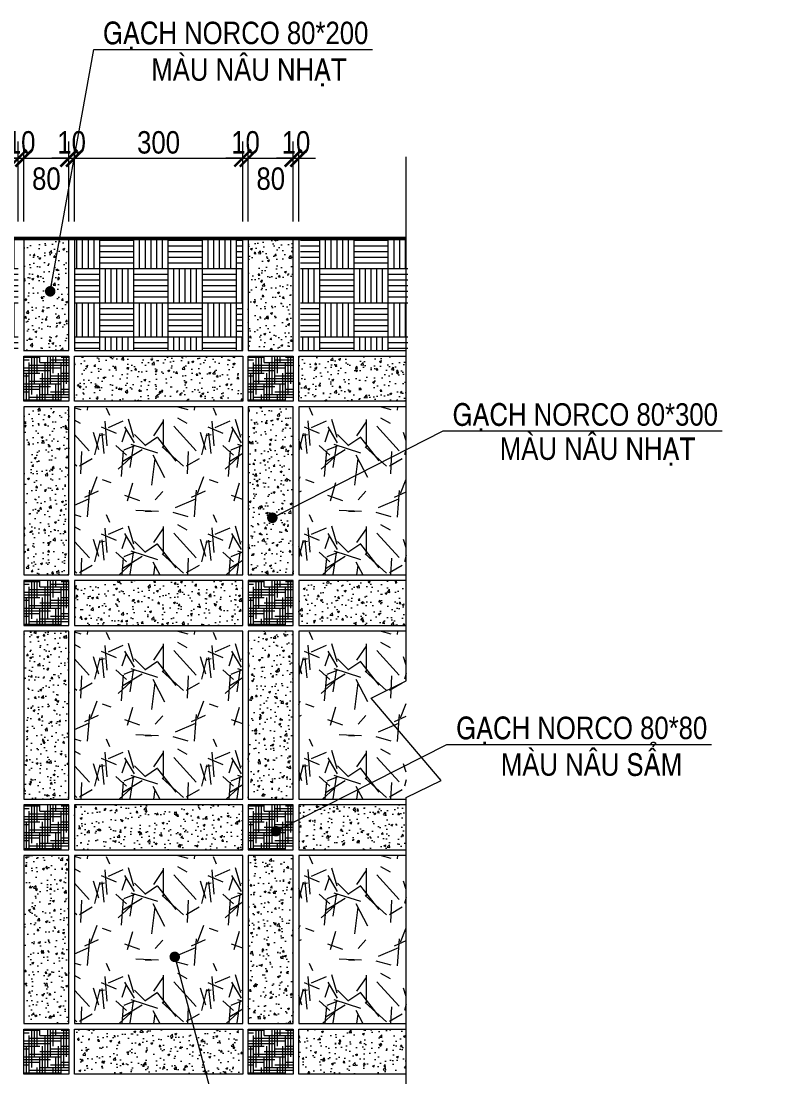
# Model space of a CAD drawing. Header units: millimetres. Extents: x -37049 to 129367, y 25385 to 90033.
# Drawn here: x 73348 to 78823, y 62273 to 69803 of the extents above; entities that cross this region are included whole.
import ezdxf

# ---------------------------------------------------------------- set-up
doc = ezdxf.new("R2010")
doc.units = ezdxf.units.MM
doc.header["$MEASUREMENT"] = 0
doc.layers.add('NCHU', color=70, linetype='Continuous')
for name, color, linetype, lineweight in [('NKT', 9, 'Continuous', 0), ('NMANH1', 45, 'Continuous', 9), ('NMANH3', 25, 'Continuous', 9), ('NSMANH1', 44, 'Continuous', 5), ('Ntuong1', 140, 'Continuous', 50)]:
    doc.layers.add(name, color=color, linetype=linetype, lineweight=lineweight)
doc.styles.add('AVO', font='vhelvcn.ttf')
doc.dimstyles.new('25', dxfattribs={"dimtxt": 160, "dimasz": 120, "dimexe": 120, "dimexo": 120, "dimgap": 30, "dimtad": 1, "dimdec": 0, "dimlfac": 0.25, "dimzin": 0, "dimdsep": 46, "dimtxsty": 'AVO', "dimblk1": 'ARCHTICK', "dimblk2": 'ARCHTICK', "dimsah": 1, "dimcen": -2, "dimdle": 120, "dimclrd": 256, "dimclre": 256, "dimclrt": 7, "dimadec": 0, "dimazin": 0, "dimtfac": 1, "dimtdec": 0, "dimtix": 1, "dimtmove": 2, "dimatfit": 3, "dimldrblk": 'ARCHTICK', "dimfxl": 0, "dimtolj": 1, "dimtzin": 0, "dimlwd": 0, "dimlwe": 0, "dimarcsym": 0})
doc.dimstyles.new('50', dxfattribs={"dimtxt": 160, "dimasz": 120, "dimexe": 150, "dimexo": 150, "dimgap": 30, "dimtad": 1, "dimdec": 0, "dimlfac": 0.5, "dimzin": 0, "dimdsep": 46, "dimtxsty": 'AVO', "dimblk": 'ARCHTICK', "dimcen": -2, "dimdle": 120, "dimclrd": 256, "dimclre": 256, "dimclrt": 1, "dimadec": 0, "dimazin": 0, "dimtfac": 1, "dimtdec": 0, "dimtix": 1, "dimtmove": 2, "dimatfit": 3, "dimldrblk": 'ARCHTICK', "dimfxl": 0, "dimtolj": 1, "dimtzin": 0, "dimlwd": 0, "dimlwe": 0, "dimarcsym": 0})
pattern_1 = [(50, (-264037.15, -4600.5), (145.747735, -12.75127), [15.24, -167.64]), (355, (-264037.15, -4600.5), (-28.19426, 152.845314), [12.192, -134.112]), (100.451, (-264025, -4601.57), (117.554, 140.09335), [12.952, -142.472]), (46.1842, (-264037.15, -4559.87), (216.86323, -33.63386), [22.86, -251.46]), (96.6356, (-264019.07, -4562.67), (189.92339, 197.94044), [19.428, -213.708]), (351.184, (-264037.15, -4559.87), (189.92368, 197.9401), [18.288, -201.168]), (21, (-264016.83, -4570.03), (121.291904, -81.812415), [15.24, -167.64]), (326, (-264016.83, -4570.03), (49.44162, 147.35037), [12.192, -134.112]), (71.4514, (-264006.72, -4576.84), (170.73319, 65.538286), [12.952, -142.472]), (37.5, (-264037.146, -4600.506), (2.4708826, 67.644031), [0, -132.4864, 0, -136.144, 0, -134.62]), (7.5, (-264037.146, -4600.506), (53.45573, 80.14446), [0, -77.6224, 0, -129.4384, 0, -51.308]), (327.5, (-264082.46, -4600.506), (108.472476, -4.582995), [0, -50.8, 0, -158.496, 0, -210.312]), (317.5, (-264102.78, -4600.51), (118.503345, 20.341193), [0, -66.04, 0, -105.2576, 0, -149.352])]

# ---------------------------------------------------------------- blocks, each defined once
blk = doc.blocks.new('_ARCHTICK')
at = {"color": 0, "linetype": 'ByBlock', "const_width": 0.15}
blk.add_lwpolyline([(-0.5, -0.5), (0.5, 0.5)], dxfattribs=at)
blk = doc.blocks.new('*D582')
at = {"layer": 'DEFPOINTS', "color": 0}
for p in [(75328.2, 68825.5), (75288.2, 68252.7), (75328.2, 68252.7)]:
    blk.add_point(p, dxfattribs=at)
at = {"layer": 'NKT', "lineweight": 0}
for p, q in [((75288.2, 68372.7), (75288.2, 68945.5)), ((75328.2, 68372.7), (75328.2, 68945.5)), ((75288.2, 68825.5), (75168.2, 68825.5)), ((75288.2, 68825.5), (75328.2, 68825.5)), ((75328.2, 68825.5), (75448.2, 68825.5))]:
    blk.add_line(p, q, dxfattribs=at)
at = {"layer": 'NKT', "lineweight": 0, "xscale": 120, "yscale": 120, "zscale": 120}
blk.add_blockref('_ARCHTICK', (75288.2, 68825.5), dxfattribs=at)
at = {"layer": 'NKT', "lineweight": 0, "xscale": 120, "yscale": 120, "zscale": 120, "rotation": 180}
blk.add_blockref('_ARCHTICK', (75328.2, 68825.5), dxfattribs=at)
at = {"layer": 'NKT', "color": 7, "insert": (75308.2, 68937.2), "char_height": 160, "attachment_point": 5, "style": 'AVO'}
blk.add_mtext('\\A1;10', dxfattribs=at)
blk = doc.blocks.new('*D583')
at = {"layer": 'DEFPOINTS', "color": 0}
for p in [(75288.2, 68825.5), (74968.2, 68252.7), (75288.2, 68252.7)]:
    blk.add_point(p, dxfattribs=at)
at = {"layer": 'NKT', "lineweight": 0}
for p, q in [((74968.2, 68372.7), (74968.2, 68945.5)), ((75288.2, 68372.7), (75288.2, 68945.5)), ((74848.2, 68825.5), (75408.2, 68825.5))]:
    blk.add_line(p, q, dxfattribs=at)
at = {"layer": 'NKT', "lineweight": 0, "xscale": 120, "yscale": 120, "zscale": 120, "rotation": 180}
blk.add_blockref('_ARCHTICK', (74968.2, 68825.5), dxfattribs=at)
at = {"layer": 'NKT', "lineweight": 0, "xscale": 120, "yscale": 120, "zscale": 120}
blk.add_blockref('_ARCHTICK', (75288.2, 68825.5), dxfattribs=at)
at = {"layer": 'NKT', "color": 7, "insert": (75128.2, 68678.3), "char_height": 160, "attachment_point": 5, "style": 'AVO'}
blk.add_mtext('\\A1;80', dxfattribs=at)
blk = doc.blocks.new('*D584')
at = {"layer": 'DEFPOINTS', "color": 0}
for p in [(74968.2, 68825.5), (74928.2, 68252.7), (74968.2, 68252.7)]:
    blk.add_point(p, dxfattribs=at)
at = {"layer": 'NKT', "lineweight": 0}
for p, q in [((74928.2, 68372.7), (74928.2, 68945.5)), ((74968.2, 68372.7), (74968.2, 68945.5)), ((74928.2, 68825.5), (74808.2, 68825.5)), ((74928.2, 68825.5), (74968.2, 68825.5)), ((74968.2, 68825.5), (75088.2, 68825.5))]:
    blk.add_line(p, q, dxfattribs=at)
at = {"layer": 'NKT', "lineweight": 0, "xscale": 120, "yscale": 120, "zscale": 120}
blk.add_blockref('_ARCHTICK', (74928.2, 68825.5), dxfattribs=at)
at = {"layer": 'NKT', "lineweight": 0, "xscale": 120, "yscale": 120, "zscale": 120, "rotation": 180}
blk.add_blockref('_ARCHTICK', (74968.2, 68825.5), dxfattribs=at)
at = {"layer": 'NKT', "color": 7, "insert": (74948.2, 68937.2), "char_height": 160, "attachment_point": 5, "style": 'AVO'}
blk.add_mtext('\\A1;10', dxfattribs=at)
blk = doc.blocks.new('*D585')
at = {"layer": 'DEFPOINTS', "color": 0}
for p in [(74928.2, 68825.5), (73728.2, 68252.7), (74928.2, 68252.7)]:
    blk.add_point(p, dxfattribs=at)
at = {"layer": 'NKT', "lineweight": 0}
for p, q in [((73728.2, 68372.7), (73728.2, 68945.5)), ((74928.2, 68372.7), (74928.2, 68945.5)), ((73608.2, 68825.5), (75048.2, 68825.5))]:
    blk.add_line(p, q, dxfattribs=at)
at = {"layer": 'NKT', "lineweight": 0, "xscale": 120, "yscale": 120, "zscale": 120, "rotation": 180}
blk.add_blockref('_ARCHTICK', (73728.2, 68825.5), dxfattribs=at)
at = {"layer": 'NKT', "lineweight": 0, "xscale": 120, "yscale": 120, "zscale": 120}
blk.add_blockref('_ARCHTICK', (74928.2, 68825.5), dxfattribs=at)
at = {"layer": 'NKT', "color": 7, "insert": (74328.2, 68937.2), "char_height": 160, "attachment_point": 5, "style": 'AVO'}
blk.add_mtext('\\A1;300', dxfattribs=at)
blk = doc.blocks.new('*D586')
at = {"layer": 'DEFPOINTS', "color": 0}
for p in [(73728.2, 68825.5), (73688.2, 68252.7), (73728.2, 68252.7)]:
    blk.add_point(p, dxfattribs=at)
at = {"layer": 'NKT', "lineweight": 0}
for p, q in [((73688.2, 68372.7), (73688.2, 68945.5)), ((73728.2, 68372.7), (73728.2, 68945.5)), ((73688.2, 68825.5), (73568.2, 68825.5)), ((73688.2, 68825.5), (73728.2, 68825.5)), ((73728.2, 68825.5), (73848.2, 68825.5))]:
    blk.add_line(p, q, dxfattribs=at)
at = {"layer": 'NKT', "lineweight": 0, "xscale": 120, "yscale": 120, "zscale": 120}
blk.add_blockref('_ARCHTICK', (73688.2, 68825.5), dxfattribs=at)
at = {"layer": 'NKT', "lineweight": 0, "xscale": 120, "yscale": 120, "zscale": 120, "rotation": 180}
blk.add_blockref('_ARCHTICK', (73728.2, 68825.5), dxfattribs=at)
at = {"layer": 'NKT', "color": 7, "insert": (73708.2, 68937.2), "char_height": 160, "attachment_point": 5, "style": 'AVO'}
blk.add_mtext('\\A1;10', dxfattribs=at)
blk = doc.blocks.new('*D587')
at = {"layer": 'DEFPOINTS', "color": 0}
for p in [(73688.2, 68825.5), (73368.2, 68252.7), (73688.2, 68252.7)]:
    blk.add_point(p, dxfattribs=at)
at = {"layer": 'NKT', "lineweight": 0}
for p, q in [((73368.2, 68372.7), (73368.2, 68945.5)), ((73688.2, 68372.7), (73688.2, 68945.5)), ((73248.2, 68825.5), (73808.2, 68825.5))]:
    blk.add_line(p, q, dxfattribs=at)
at = {"layer": 'NKT', "lineweight": 0, "xscale": 120, "yscale": 120, "zscale": 120, "rotation": 180}
blk.add_blockref('_ARCHTICK', (73368.2, 68825.5), dxfattribs=at)
at = {"layer": 'NKT', "lineweight": 0, "xscale": 120, "yscale": 120, "zscale": 120}
blk.add_blockref('_ARCHTICK', (73688.2, 68825.5), dxfattribs=at)
at = {"layer": 'NKT', "color": 7, "insert": (73528.2, 68678.3), "char_height": 160, "attachment_point": 5, "style": 'AVO'}
blk.add_mtext('\\A1;80', dxfattribs=at)
blk = doc.blocks.new('*D588')
at = {"layer": 'DEFPOINTS', "color": 0}
for p in [(73368.2, 68825.5), (73328.2, 68252.7), (73368.2, 68252.7)]:
    blk.add_point(p, dxfattribs=at)
at = {"layer": 'NKT', "lineweight": 0}
for p, q in [((73328.2, 68372.7), (73328.2, 68945.5)), ((73368.2, 68372.7), (73368.2, 68945.5)), ((73328.2, 68825.5), (73208.2, 68825.5)), ((73328.2, 68825.5), (73368.2, 68825.5)), ((73368.2, 68825.5), (73488.2, 68825.5))]:
    blk.add_line(p, q, dxfattribs=at)
at = {"layer": 'NKT', "lineweight": 0, "xscale": 120, "yscale": 120, "zscale": 120}
blk.add_blockref('_ARCHTICK', (73328.2, 68825.5), dxfattribs=at)
at = {"layer": 'NKT', "lineweight": 0, "xscale": 120, "yscale": 120, "zscale": 120, "rotation": 180}
blk.add_blockref('_ARCHTICK', (73368.2, 68825.5), dxfattribs=at)
at = {"layer": 'NKT', "color": 7, "insert": (73348.2, 68937.2), "char_height": 160, "attachment_point": 5, "style": 'AVO'}
blk.add_mtext('\\A1;10', dxfattribs=at)
blk = doc.blocks.new('*D589')
at = {"layer": 'DEFPOINTS', "color": 0}
for p in [(73328.2, 68825.5), (72128.2, 68252.7), (73328.2, 68252.7)]:
    blk.add_point(p, dxfattribs=at)
at = {"layer": 'NKT', "lineweight": 0}
for p, q in [((72128.2, 68372.7), (72128.2, 68945.5)), ((73328.2, 68372.7), (73328.2, 68945.5)), ((72008.2, 68825.5), (73448.2, 68825.5))]:
    blk.add_line(p, q, dxfattribs=at)
at = {"layer": 'NKT', "lineweight": 0, "xscale": 120, "yscale": 120, "zscale": 120, "rotation": 180}
blk.add_blockref('_ARCHTICK', (72128.2, 68825.5), dxfattribs=at)
at = {"layer": 'NKT', "lineweight": 0, "xscale": 120, "yscale": 120, "zscale": 120}
blk.add_blockref('_ARCHTICK', (73328.2, 68825.5), dxfattribs=at)
at = {"layer": 'NKT', "color": 7, "insert": (72728.2, 68937.2), "char_height": 160, "attachment_point": 5, "style": 'AVO'}
blk.add_mtext('\\A1;300', dxfattribs=at)

msp = doc.modelspace()

# ---------------------------------------------------------------- hatches: boundary and pattern name
at = {"layer": 'NMANH3', "ltscale": 0.75}
h = msp.add_hatch(dxfattribs=at)
h.set_pattern_fill('AR-CONC', color=30, scale=0.8, style=0)
h.set_pattern_definition(pattern_1)
h.paths.add_polyline_path([(73368.2, 67452.7), (73368.2, 68252.7), (73688.2, 68252.7), (73688.2, 67452.7)])
h = msp.add_hatch(dxfattribs=at)
h.set_pattern_fill('AR-CONC', color=30, scale=0.8, style=0)
h.set_pattern_definition(pattern_1)
h.paths.add_polyline_path([(74968.2, 67452.7), (74968.2, 68252.7), (75288.2, 68252.7), (75288.2, 67452.7)])
h = msp.add_hatch(dxfattribs=at)
h.set_pattern_fill('AR-CONC', color=30, scale=0.8, style=0)
h.set_pattern_definition(pattern_1)
h.paths.add_polyline_path([(74928.2, 67412.7), (73728.2, 67412.7), (73728.2, 67092.7), (74928.2, 67092.7)])
h = msp.add_hatch(dxfattribs=at)
h.set_pattern_fill('AR-CONC', color=30, scale=0.8, style=0)
h.set_pattern_definition(pattern_1)
h.paths.add_polyline_path([(76093.2, 67092.7), (76093.2, 67412.7), (75328.2, 67412.7), (75328.2, 67092.7)])
h = msp.add_hatch(dxfattribs=at)
h.set_pattern_fill('AR-CONC', color=30, scale=0.8, style=0)
h.set_pattern_definition(pattern_1)
h.paths.add_polyline_path([(73368.2, 65852.7), (73368.2, 67052.7), (73688.2, 67052.7), (73688.2, 65852.7)])
h = msp.add_hatch(dxfattribs=at)
h.set_pattern_fill('AR-CONC', color=30, scale=0.8, style=0)
h.set_pattern_definition(pattern_1)
h.paths.add_polyline_path([(74968.2, 65852.7), (74968.2, 67052.7), (75288.2, 67052.7), (75288.2, 65852.7)])
h = msp.add_hatch(dxfattribs=at)
h.set_pattern_fill('AR-CONC', color=30, scale=0.8, style=0)
h.set_pattern_definition(pattern_1)
h.paths.add_polyline_path([(74928.2, 65812.7), (73728.2, 65812.7), (73728.2, 65492.7), (74928.2, 65492.7)])
h = msp.add_hatch(dxfattribs=at)
h.set_pattern_fill('AR-CONC', color=30, scale=0.8, style=0)
h.set_pattern_definition(pattern_1)
h.paths.add_polyline_path([(76093.2, 65492.7), (76093.2, 65812.7), (75328.2, 65812.7), (75328.2, 65492.7)])
h = msp.add_hatch(dxfattribs=at)
h.set_pattern_fill('AR-CONC', color=30, scale=0.8, style=0)
h.set_pattern_definition(pattern_1)
h.paths.add_polyline_path([(73368.2, 64252.7), (73368.2, 65452.7), (73688.2, 65452.7), (73688.2, 64252.7)])
h = msp.add_hatch(dxfattribs=at)
h.set_pattern_fill('AR-CONC', color=30, scale=0.8, style=0)
h.set_pattern_definition(pattern_1)
h.paths.add_polyline_path([(74968.2, 64252.7), (74968.2, 65452.7), (75288.2, 65452.7), (75288.2, 64252.7)])
h = msp.add_hatch(dxfattribs=at)
h.set_pattern_fill('AR-CONC', color=30, scale=0.8, style=0)
h.set_pattern_definition(pattern_1)
h.paths.add_polyline_path([(74928.2, 64212.7), (73728.2, 64212.7), (73728.2, 63892.7), (74928.2, 63892.7)])
h = msp.add_hatch(dxfattribs=at)
h.set_pattern_fill('AR-CONC', color=30, scale=0.8, style=0)
h.set_pattern_definition(pattern_1)
h.paths.add_polyline_path([(76093.2, 63892.7), (76093.2, 64212.7), (75328.2, 64212.7), (75328.2, 63892.7)])
h = msp.add_hatch(dxfattribs=at)
h.set_pattern_fill('AR-CONC', color=30, scale=0.8, style=0)
h.set_pattern_definition(pattern_1)
h.paths.add_polyline_path([(73368.2, 62652.7), (73368.2, 63852.7), (73688.2, 63852.7), (73688.2, 62652.7)])
h = msp.add_hatch(dxfattribs=at)
h.set_pattern_fill('AR-CONC', color=30, scale=0.8, style=0)
h.set_pattern_definition(pattern_1)
h.paths.add_polyline_path([(74968.2, 62652.7), (74968.2, 63852.7), (75288.2, 63852.7), (75288.2, 62652.7)])
h = msp.add_hatch(dxfattribs=at)
h.set_pattern_fill('AR-CONC', color=30, scale=0.8, style=0)
h.set_pattern_definition(pattern_1)
h.paths.add_polyline_path([(74928.2, 62612.7), (73728.2, 62612.7), (73728.2, 62292.7), (74928.2, 62292.7)])
h = msp.add_hatch(dxfattribs=at)
h.set_pattern_fill('AR-CONC', color=30, scale=0.8, style=0)
h.set_pattern_definition(pattern_1)
h.paths.add_polyline_path([(76093.2, 62292.7), (76093.2, 62612.7), (75328.2, 62612.7), (75328.2, 62292.7)])
at = {"layer": 'NSMANH1', "lineweight": 0, "ltscale": 0.75}
h = msp.add_hatch(dxfattribs=at)
h.set_pattern_fill('AR-PARQ1', color=256, scale=0.8, style=0)
h.set_pattern_definition([(90, (-1304518.8, -249929.06), (-243.84, 243.84), [243.84, -243.84]), (90, (-1304478.17, -249929.06), (-243.84, 243.84), [243.84, -243.84]), (90, (-1304437.53, -249929.06), (-243.84, 243.84), [243.84, -243.84]), (90, (-1304396.89, -249929.06), (-243.84, 243.84), [243.84, -243.84]), (90, (-1304356.25, -249929.06), (-243.84, 243.84), [243.84, -243.84]), (90, (-1304315.6, -249929.06), (-243.84, 243.84), [243.84, -243.84]), (90, (-1304274.97, -249929.06), (-243.84, 243.84), [243.84, -243.84]), (360, (-1304518.8, -249685.22), (243.84, -243.84), [243.84, -243.84]), (360, (-1304518.8, -249644.58), (243.84, -243.84), [243.84, -243.84]), (360, (-1304518.8, -249603.94), (243.84, -243.84), [243.84, -243.84]), (360, (-1304518.8, -249563.3), (243.84, -243.84), [243.84, -243.84]), (360, (-1304518.8, -249522.66), (243.84, -243.84), [243.84, -243.84]), (360, (-1304518.8, -249482.02), (243.84, -243.84), [243.84, -243.84]), (360, (-1304518.8, -249441.38), (243.84, -243.84), [243.84, -243.84])])
h.paths.add_polyline_path([(71728.2, 67452.7), (71728.2, 68252.7), (70528.2, 68252.7), (70528.2, 67452.7)])
h.paths.add_polyline_path([(73328.2, 67452.7), (73328.2, 68252.7), (72128.2, 68252.7), (72128.2, 67452.7)])
h.paths.add_polyline_path([(73728.2, 67452.7), (74928.2, 67452.7), (74928.2, 68252.7), (73728.2, 68252.7)])
h = msp.add_hatch(dxfattribs=at)
h.set_pattern_fill('AR-PARQ1', color=256, scale=0.8, style=0)
h.set_pattern_definition([(90, (-1306118.8, -249929.06), (-243.84, 243.84), [243.84, -243.84]), (90, (-1306078.17, -249929.06), (-243.84, 243.84), [243.84, -243.84]), (90, (-1306037.53, -249929.06), (-243.84, 243.84), [243.84, -243.84]), (90, (-1305996.89, -249929.06), (-243.84, 243.84), [243.84, -243.84]), (90, (-1305956.25, -249929.06), (-243.84, 243.84), [243.84, -243.84]), (90, (-1305915.6, -249929.06), (-243.84, 243.84), [243.84, -243.84]), (90, (-1305874.97, -249929.06), (-243.84, 243.84), [243.84, -243.84]), (360, (-1306118.8, -249685.22), (243.84, -243.84), [243.84, -243.84]), (360, (-1306118.8, -249644.58), (243.84, -243.84), [243.84, -243.84]), (360, (-1306118.8, -249603.94), (243.84, -243.84), [243.84, -243.84]), (360, (-1306118.8, -249563.3), (243.84, -243.84), [243.84, -243.84]), (360, (-1306118.8, -249522.66), (243.84, -243.84), [243.84, -243.84]), (360, (-1306118.8, -249482.02), (243.84, -243.84), [243.84, -243.84]), (360, (-1306118.8, -249441.38), (243.84, -243.84), [243.84, -243.84])])
h.paths.add_polyline_path([(76105, 67452.7), (76105, 68252.7), (75340, 68252.7), (75340, 67452.7)])
h = msp.add_hatch(dxfattribs=at)
h.set_pattern_fill('HOUND', color=36, scale=12, style=0)
h.set_pattern_definition([(360, (-1301318.805, -249929.06), (76.2, 19.05), [304.8, -152.4]), (90, (-1301318.805, -249929.06), (-19.05, -76.2), [304.8, -152.4])])
h.paths.add_polyline_path([(73688.2, 67412.7), (73368.2, 67412.7), (73368.2, 67092.7), (73688.2, 67092.7)])
h = msp.add_hatch(dxfattribs=at)
h.set_pattern_fill('HOUND', color=36, scale=12, style=0)
h.set_pattern_definition([(360, (-1299718.805, -249929.06), (76.2, 19.05), [304.8, -152.4]), (90, (-1299718.805, -249929.06), (-19.05, -76.2), [304.8, -152.4])])
h.paths.add_polyline_path([(75288.2, 67412.7), (74968.2, 67412.7), (74968.2, 67092.7), (75288.2, 67092.7)])
h = msp.add_hatch(dxfattribs=at)
h.set_pattern_fill('GRAVEL', color=25, scale=30, angle=90, style=0)
h.set_pattern_definition([(318.0128, (-1305280.805, -249380.42), (6858.0084269, -6096.0051798), [102.5163, -10149.15]), (274.9697, (-1305204.605, -249449), (-761.9946226, 9144.01479185), [175.9215, -17416.2]), (222.5104, (-1305189.365, -249624.26), (8382.0081877, 7619.9944555), [124.0446, -12280.41]), (357.2737, (-1304998.865, -249921.44), (-15239.995096, 761.99669125), [160.2015, -15859.92]), (22.8337, (-1304838.845, -249929.06), (-9144.005199, -3810.01081665), [157.0902, -15551.94]), (87.2737, (-1304694.065, -249868.1), (-761.99669125, -15239.995096), [160.2015, -15859.92]), (127.6942, (-1304686.445, -249708.08), (7619.9932071, -9906.00625837), [211.8582, -20973.93]), (162.2553, (-1304815.985, -249540.44), (-16764.0048618, 5334.01066964), [200.016, -19801.59]), (211.4296, (-1305006.485, -249479.48), (-9905.988348, -6096.0015706), [160.7439, -15913.65]), (265.2364, (-1305143.645, -249563.3), (761.9928488, 8381.993416), [183.5139, -8992.17]), (312.3974, (-1305158.885, -249746.18), (8381.9890952, -9144.00027517), [237.3234, -23495.04]), (228.8141, (-1304991.245, -249167.06), (-4571.992967, -5333.9966023), [81.0015, -8019.18]), (261.4692, (-1305044.585, -249228.02), (1524.00384, 9905.9848787), [154.1046, -15256.38]), (315, (-1305067.45, -249380.4), (761.99948, -2e-11), [107.7627, -969.867]), (293.1986, (-1305158.89, -249433.76), (-1524.006682, 3810.012848), [58.0323, -5745.18]), (21.8014, (-1305136.03, -249487.1), (-2286.001473, -762.000535), [82.0698, -4021.44]), (120.9638, (-1305059.83, -249456.62), (-1524.001188, 2285.997586), [133.296, -4309.89]), (251.5651, (-1305128.4, -249342.32), (761.998867, 1524.000695), [96.3861, -2313.27]), (106.3895, (-1305136.025, -249929.06), (-2285.995245, 7620.0042042), [135.0264, -13367.64]), (160.3462, (-1305174.125, -249799.52), (8381.9881466, -3047.9915066), [113.2797, -11214.66]), (23.1986, (-1305280.81, -249342.32), (-3810.012848, -1524.006682), [116.064, -5687.16]), (73.6105, (-1305174.125, -249296.6), (-2285.995245, -7620.0042042), [135.0264, -13367.64]), (69.444, (-1304663.585, -249929.06), (-1523.998151, -3810.004729), [130.2105, -6380.31]), (24.7751, (-1304617.865, -249807.14), (-8381.9961078, -3809.991121), [109.1016, -10801.08]), (156.8014, (-1304518.81, -249334.7), (-3810.012848, 1524.006682), [116.064, -5687.16]), (107.354, (-1304625.485, -249288.98), (3047.9954027, -9906.0005346), [127.7349, -12645.72]), (159.444, (-1304518.805, -249708.08), (3810.004729, -1523.998151), [65.1054, -6445.44]), (191.3099, (-1304518.8, -249380.42), (-3047.990238, -761.996239), [38.8545, -3846.6]), (255.9638, (-1304556.9, -249388.04), (761.998681, 2286.001606), [157.0902, -2984.715]), (276.009, (-1304595.005, -249540.44), (-761.9982206, 7619.9887633), [145.5801, -14412.42]), (33.6901, (-1304991.25, -249456.62), (-1523.99853, -762.00026), [109.8972, -2637.534]), (83.1572, (-1304899.805, -249395.66), (1524.0068255, 12954.005357), [191.8671, -18994.8]), (150.9454, (-1304876.945, -249205.16), (5333.9872833, -3047.9929097), [78.4524, -7766.82]), (180, (-1304945.5, -249167.06), (-762, -762), [45.72, -716.28]), (210.2564, (-1304617.865, -249555.68), (5333.9973097, 3047.99354), [105.8601, -10480.17]), (138.0128, (-1304709.305, -249609.02), (-6858.0084269, 6096.0051798), [205.0329, -10046.64]), (90, (-1304861.7, -249471.86), (-762, 762), [198.12, -563.88]), (55.3048, (-1304861.705, -249273.74), (-5334.0005071, -7619.9867973), [120.483, -11927.79]), (344.0546, (-1304793.13, -249174.68), (3048.007261, -762.001944), [110.9487, -5436.51]), (297.646, (-1304686.445, -249205.16), (7620.0047924, -14477.9949147), [180.6435, -17883.75]), (265.4261, (-1304602.625, -249365.18), (-761.99631337, -9906.0022814), [191.1087, -18919.74]), (265.4261, (-1304602.625, -249365.18), (-761.99631337, -9906.0022814), [191.1087, -18919.74])])
h.paths.add_polyline_path([(74928.2, 67052.7), (73728.2, 67052.7), (73728.2, 65852.7), (74928.2, 65852.7)])
h = msp.add_hatch(dxfattribs=at)
h.set_pattern_fill('GRAVEL', color=25, scale=30, angle=90, style=0)
h.set_pattern_definition([(318.0128, (-1306880.805, -249380.42), (6858.0084269, -6096.0051798), [102.5163, -10149.15]), (274.9697, (-1306804.605, -249449), (-761.9946226, 9144.01479185), [175.9215, -17416.2]), (222.5104, (-1306789.365, -249624.26), (8382.0081877, 7619.9944555), [124.0446, -12280.41]), (357.2737, (-1306598.865, -249921.44), (-15239.995096, 761.99669125), [160.2015, -15859.92]), (22.8337, (-1306438.845, -249929.06), (-9144.005199, -3810.01081665), [157.0902, -15551.94]), (87.2737, (-1306294.065, -249868.1), (-761.99669125, -15239.995096), [160.2015, -15859.92]), (127.6942, (-1306286.445, -249708.08), (7619.9932071, -9906.00625837), [211.8582, -20973.93]), (162.2553, (-1306415.985, -249540.44), (-16764.0048618, 5334.01066964), [200.016, -19801.59]), (211.4296, (-1306606.485, -249479.48), (-9905.988348, -6096.0015706), [160.7439, -15913.65]), (265.2364, (-1306743.645, -249563.3), (761.9928488, 8381.993416), [183.5139, -8992.17]), (312.3974, (-1306758.885, -249746.18), (8381.9890952, -9144.00027517), [237.3234, -23495.04]), (228.8141, (-1306591.245, -249167.06), (-4571.992967, -5333.9966023), [81.0015, -8019.18]), (261.4692, (-1306644.585, -249228.02), (1524.00384, 9905.9848787), [154.1046, -15256.38]), (315, (-1306667.45, -249380.4), (761.99948, -2e-11), [107.7627, -969.867]), (293.1986, (-1306758.89, -249433.76), (-1524.006682, 3810.012848), [58.0323, -5745.18]), (21.8014, (-1306736.03, -249487.1), (-2286.001473, -762.000535), [82.0698, -4021.44]), (120.9638, (-1306659.83, -249456.62), (-1524.001188, 2285.997586), [133.296, -4309.89]), (251.5651, (-1306728.4, -249342.32), (761.998867, 1524.000695), [96.3861, -2313.27]), (106.3895, (-1306736.025, -249929.06), (-2285.995245, 7620.0042042), [135.0264, -13367.64]), (160.3462, (-1306774.125, -249799.52), (8381.9881466, -3047.9915066), [113.2797, -11214.66]), (23.1986, (-1306880.81, -249342.32), (-3810.012848, -1524.006682), [116.064, -5687.16]), (73.6105, (-1306774.125, -249296.6), (-2285.995245, -7620.0042042), [135.0264, -13367.64]), (69.444, (-1306263.585, -249929.06), (-1523.998151, -3810.004729), [130.2105, -6380.31]), (24.7751, (-1306217.865, -249807.14), (-8381.9961078, -3809.991121), [109.1016, -10801.08]), (156.8014, (-1306118.81, -249334.7), (-3810.012848, 1524.006682), [116.064, -5687.16]), (107.354, (-1306225.485, -249288.98), (3047.9954027, -9906.0005346), [127.7349, -12645.72]), (159.444, (-1306118.805, -249708.08), (3810.004729, -1523.998151), [65.1054, -6445.44]), (191.3099, (-1306118.8, -249380.42), (-3047.990238, -761.996239), [38.8545, -3846.6]), (255.9638, (-1306156.9, -249388.04), (761.998681, 2286.001606), [157.0902, -2984.715]), (276.009, (-1306195.005, -249540.44), (-761.9982206, 7619.9887633), [145.5801, -14412.42]), (33.6901, (-1306591.25, -249456.62), (-1523.99853, -762.00026), [109.8972, -2637.534]), (83.1572, (-1306499.805, -249395.66), (1524.0068255, 12954.005357), [191.8671, -18994.8]), (150.9454, (-1306476.945, -249205.16), (5333.9872833, -3047.9929097), [78.4524, -7766.82]), (180, (-1306545.5, -249167.06), (-762, -762), [45.72, -716.28]), (210.2564, (-1306217.865, -249555.68), (5333.9973097, 3047.99354), [105.8601, -10480.17]), (138.0128, (-1306309.305, -249609.02), (-6858.0084269, 6096.0051798), [205.0329, -10046.64]), (90, (-1306461.7, -249471.86), (-762, 762), [198.12, -563.88]), (55.3048, (-1306461.705, -249273.74), (-5334.0005071, -7619.9867973), [120.483, -11927.79]), (344.0546, (-1306393.13, -249174.68), (3048.007261, -762.001944), [110.9487, -5436.51]), (297.646, (-1306286.445, -249205.16), (7620.0047924, -14477.9949147), [180.6435, -17883.75]), (265.4261, (-1306202.625, -249365.18), (-761.99631337, -9906.0022814), [191.1087, -18919.74]), (265.4261, (-1306202.625, -249365.18), (-761.99631337, -9906.0022814), [191.1087, -18919.74])])
h.paths.add_polyline_path([(76093.2, 67052.7), (75328.2, 67052.7), (75328.2, 65852.7), (76093.2, 65852.7)])
h = msp.add_hatch(dxfattribs=at)
h.set_pattern_fill('HOUND', color=36, scale=12, style=0)
h.set_pattern_definition([(360, (-1301318.805, -251529.06), (76.2, 19.05), [304.8, -152.4]), (90, (-1301318.805, -251529.06), (-19.05, -76.2), [304.8, -152.4])])
h.paths.add_polyline_path([(73688.2, 65812.7), (73368.2, 65812.7), (73368.2, 65492.7), (73688.2, 65492.7)])
h = msp.add_hatch(dxfattribs=at)
h.set_pattern_fill('HOUND', color=36, scale=12, style=0)
h.set_pattern_definition([(360, (-1299718.805, -251529.06), (76.2, 19.05), [304.8, -152.4]), (90, (-1299718.805, -251529.06), (-19.05, -76.2), [304.8, -152.4])])
h.paths.add_polyline_path([(75288.2, 65812.7), (74968.2, 65812.7), (74968.2, 65492.7), (75288.2, 65492.7)])
h = msp.add_hatch(dxfattribs=at)
h.set_pattern_fill('GRAVEL', color=25, scale=30, angle=90, style=0)
h.set_pattern_definition([(318.0128, (-1305280.805, -250980.42), (6858.0084269, -6096.0051798), [102.5163, -10149.15]), (274.9697, (-1305204.605, -251049), (-761.9946226, 9144.01479185), [175.9215, -17416.2]), (222.5104, (-1305189.365, -251224.26), (8382.0081877, 7619.9944555), [124.0446, -12280.41]), (357.2737, (-1304998.865, -251521.44), (-15239.995096, 761.99669125), [160.2015, -15859.92]), (22.8337, (-1304838.845, -251529.06), (-9144.005199, -3810.01081665), [157.0902, -15551.94]), (87.2737, (-1304694.065, -251468.1), (-761.99669125, -15239.995096), [160.2015, -15859.92]), (127.6942, (-1304686.445, -251308.08), (7619.9932071, -9906.00625837), [211.8582, -20973.93]), (162.2553, (-1304815.985, -251140.44), (-16764.0048618, 5334.01066964), [200.016, -19801.59]), (211.4296, (-1305006.485, -251079.48), (-9905.988348, -6096.0015706), [160.7439, -15913.65]), (265.2364, (-1305143.645, -251163.3), (761.9928488, 8381.993416), [183.5139, -8992.17]), (312.3974, (-1305158.885, -251346.18), (8381.9890952, -9144.00027517), [237.3234, -23495.04]), (228.8141, (-1304991.245, -250767.06), (-4571.992967, -5333.9966023), [81.0015, -8019.18]), (261.4692, (-1305044.585, -250828.02), (1524.00384, 9905.9848787), [154.1046, -15256.38]), (315, (-1305067.45, -250980.4), (761.99948, -2e-11), [107.7627, -969.867]), (293.1986, (-1305158.89, -251033.76), (-1524.006682, 3810.012848), [58.0323, -5745.18]), (21.8014, (-1305136.03, -251087.1), (-2286.001473, -762.000535), [82.0698, -4021.44]), (120.9638, (-1305059.83, -251056.62), (-1524.001188, 2285.997586), [133.296, -4309.89]), (251.5651, (-1305128.4, -250942.32), (761.998867, 1524.000695), [96.3861, -2313.27]), (106.3895, (-1305136.025, -251529.06), (-2285.995245, 7620.0042042), [135.0264, -13367.64]), (160.3462, (-1305174.125, -251399.52), (8381.9881466, -3047.9915066), [113.2797, -11214.66]), (23.1986, (-1305280.81, -250942.32), (-3810.012848, -1524.006682), [116.064, -5687.16]), (73.6105, (-1305174.125, -250896.6), (-2285.995245, -7620.0042042), [135.0264, -13367.64]), (69.444, (-1304663.585, -251529.06), (-1523.998151, -3810.004729), [130.2105, -6380.31]), (24.7751, (-1304617.865, -251407.14), (-8381.9961078, -3809.991121), [109.1016, -10801.08]), (156.8014, (-1304518.81, -250934.7), (-3810.012848, 1524.006682), [116.064, -5687.16]), (107.354, (-1304625.485, -250888.98), (3047.9954027, -9906.0005346), [127.7349, -12645.72]), (159.444, (-1304518.805, -251308.08), (3810.004729, -1523.998151), [65.1054, -6445.44]), (191.3099, (-1304518.8, -250980.42), (-3047.990238, -761.996239), [38.8545, -3846.6]), (255.9638, (-1304556.9, -250988.04), (761.998681, 2286.001606), [157.0902, -2984.715]), (276.009, (-1304595.005, -251140.44), (-761.9982206, 7619.9887633), [145.5801, -14412.42]), (33.6901, (-1304991.25, -251056.62), (-1523.99853, -762.00026), [109.8972, -2637.534]), (83.1572, (-1304899.805, -250995.66), (1524.0068255, 12954.005357), [191.8671, -18994.8]), (150.9454, (-1304876.945, -250805.16), (5333.9872833, -3047.9929097), [78.4524, -7766.82]), (180, (-1304945.5, -250767.06), (-762, -762), [45.72, -716.28]), (210.2564, (-1304617.865, -251155.68), (5333.9973097, 3047.99354), [105.8601, -10480.17]), (138.0128, (-1304709.305, -251209.02), (-6858.0084269, 6096.0051798), [205.0329, -10046.64]), (90, (-1304861.7, -251071.86), (-762, 762), [198.12, -563.88]), (55.3048, (-1304861.705, -250873.74), (-5334.0005071, -7619.9867973), [120.483, -11927.79]), (344.0546, (-1304793.13, -250774.68), (3048.007261, -762.001944), [110.9487, -5436.51]), (297.646, (-1304686.445, -250805.16), (7620.0047924, -14477.9949147), [180.6435, -17883.75]), (265.4261, (-1304602.625, -250965.18), (-761.99631337, -9906.0022814), [191.1087, -18919.74]), (265.4261, (-1304602.625, -250965.18), (-761.99631337, -9906.0022814), [191.1087, -18919.74])])
h.paths.add_polyline_path([(74928.2, 65452.7), (73728.2, 65452.7), (73728.2, 64252.7), (74928.2, 64252.7)])
h = msp.add_hatch(dxfattribs=at)
h.set_pattern_fill('GRAVEL', color=25, scale=30, angle=90, style=0)
h.set_pattern_definition([(318.0128, (-1306880.805, -250980.42), (6858.0084269, -6096.0051798), [102.5163, -10149.15]), (274.9697, (-1306804.605, -251049), (-761.9946226, 9144.01479185), [175.9215, -17416.2]), (222.5104, (-1306789.365, -251224.26), (8382.0081877, 7619.9944555), [124.0446, -12280.41]), (357.2737, (-1306598.865, -251521.44), (-15239.995096, 761.99669125), [160.2015, -15859.92]), (22.8337, (-1306438.845, -251529.06), (-9144.005199, -3810.01081665), [157.0902, -15551.94]), (87.2737, (-1306294.065, -251468.1), (-761.99669125, -15239.995096), [160.2015, -15859.92]), (127.6942, (-1306286.445, -251308.08), (7619.9932071, -9906.00625837), [211.8582, -20973.93]), (162.2553, (-1306415.985, -251140.44), (-16764.0048618, 5334.01066964), [200.016, -19801.59]), (211.4296, (-1306606.485, -251079.48), (-9905.988348, -6096.0015706), [160.7439, -15913.65]), (265.2364, (-1306743.645, -251163.3), (761.9928488, 8381.993416), [183.5139, -8992.17]), (312.3974, (-1306758.885, -251346.18), (8381.9890952, -9144.00027517), [237.3234, -23495.04]), (228.8141, (-1306591.245, -250767.06), (-4571.992967, -5333.9966023), [81.0015, -8019.18]), (261.4692, (-1306644.585, -250828.02), (1524.00384, 9905.9848787), [154.1046, -15256.38]), (315, (-1306667.45, -250980.4), (761.99948, -2e-11), [107.7627, -969.867]), (293.1986, (-1306758.89, -251033.76), (-1524.006682, 3810.012848), [58.0323, -5745.18]), (21.8014, (-1306736.03, -251087.1), (-2286.001473, -762.000535), [82.0698, -4021.44]), (120.9638, (-1306659.83, -251056.62), (-1524.001188, 2285.997586), [133.296, -4309.89]), (251.5651, (-1306728.4, -250942.32), (761.998867, 1524.000695), [96.3861, -2313.27]), (106.3895, (-1306736.025, -251529.06), (-2285.995245, 7620.0042042), [135.0264, -13367.64]), (160.3462, (-1306774.125, -251399.52), (8381.9881466, -3047.9915066), [113.2797, -11214.66]), (23.1986, (-1306880.81, -250942.32), (-3810.012848, -1524.006682), [116.064, -5687.16]), (73.6105, (-1306774.125, -250896.6), (-2285.995245, -7620.0042042), [135.0264, -13367.64]), (69.444, (-1306263.585, -251529.06), (-1523.998151, -3810.004729), [130.2105, -6380.31]), (24.7751, (-1306217.865, -251407.14), (-8381.9961078, -3809.991121), [109.1016, -10801.08]), (156.8014, (-1306118.81, -250934.7), (-3810.012848, 1524.006682), [116.064, -5687.16]), (107.354, (-1306225.485, -250888.98), (3047.9954027, -9906.0005346), [127.7349, -12645.72]), (159.444, (-1306118.805, -251308.08), (3810.004729, -1523.998151), [65.1054, -6445.44]), (191.3099, (-1306118.8, -250980.42), (-3047.990238, -761.996239), [38.8545, -3846.6]), (255.9638, (-1306156.9, -250988.04), (761.998681, 2286.001606), [157.0902, -2984.715]), (276.009, (-1306195.005, -251140.44), (-761.9982206, 7619.9887633), [145.5801, -14412.42]), (33.6901, (-1306591.25, -251056.62), (-1523.99853, -762.00026), [109.8972, -2637.534]), (83.1572, (-1306499.805, -250995.66), (1524.0068255, 12954.005357), [191.8671, -18994.8]), (150.9454, (-1306476.945, -250805.16), (5333.9872833, -3047.9929097), [78.4524, -7766.82]), (180, (-1306545.5, -250767.06), (-762, -762), [45.72, -716.28]), (210.2564, (-1306217.865, -251155.68), (5333.9973097, 3047.99354), [105.8601, -10480.17]), (138.0128, (-1306309.305, -251209.02), (-6858.0084269, 6096.0051798), [205.0329, -10046.64]), (90, (-1306461.7, -251071.86), (-762, 762), [198.12, -563.88]), (55.3048, (-1306461.705, -250873.74), (-5334.0005071, -7619.9867973), [120.483, -11927.79]), (344.0546, (-1306393.13, -250774.68), (3048.007261, -762.001944), [110.9487, -5436.51]), (297.646, (-1306286.445, -250805.16), (7620.0047924, -14477.9949147), [180.6435, -17883.75]), (265.4261, (-1306202.625, -250965.18), (-761.99631337, -9906.0022814), [191.1087, -18919.74]), (265.4261, (-1306202.625, -250965.18), (-761.99631337, -9906.0022814), [191.1087, -18919.74])])
h.paths.add_polyline_path([(76093.2, 65452.7), (75328.2, 65452.7), (75328.2, 64252.7), (76093.2, 64252.7)])
h = msp.add_hatch(dxfattribs=at)
h.set_pattern_fill('HOUND', color=36, scale=12, style=0)
h.set_pattern_definition([(360, (-1301318.805, -253129.06), (76.2, 19.05), [304.8, -152.4]), (90, (-1301318.805, -253129.06), (-19.05, -76.2), [304.8, -152.4])])
h.paths.add_polyline_path([(73688.2, 64212.7), (73368.2, 64212.7), (73368.2, 63892.7), (73688.2, 63892.7)])
h = msp.add_hatch(dxfattribs=at)
h.set_pattern_fill('HOUND', color=36, scale=12, style=0)
h.set_pattern_definition([(360, (-1299718.805, -253129.06), (76.2, 19.05), [304.8, -152.4]), (90, (-1299718.805, -253129.06), (-19.05, -76.2), [304.8, -152.4])])
h.paths.add_polyline_path([(75288.2, 64212.7), (74968.2, 64212.7), (74968.2, 63892.7), (75288.2, 63892.7)])
h = msp.add_hatch(dxfattribs=at)
h.set_pattern_fill('GRAVEL', color=25, scale=30, angle=90, style=0)
h.set_pattern_definition([(318.0128, (-1305280.805, -252580.42), (6858.0084269, -6096.0051798), [102.5163, -10149.15]), (274.9697, (-1305204.605, -252649), (-761.9946226, 9144.01479185), [175.9215, -17416.2]), (222.5104, (-1305189.365, -252824.26), (8382.0081877, 7619.9944555), [124.0446, -12280.41]), (357.2737, (-1304998.865, -253121.44), (-15239.995096, 761.99669125), [160.2015, -15859.92]), (22.8337, (-1304838.845, -253129.06), (-9144.005199, -3810.01081665), [157.0902, -15551.94]), (87.2737, (-1304694.065, -253068.1), (-761.99669125, -15239.995096), [160.2015, -15859.92]), (127.6942, (-1304686.445, -252908.08), (7619.9932071, -9906.00625837), [211.8582, -20973.93]), (162.2553, (-1304815.985, -252740.44), (-16764.0048618, 5334.01066964), [200.016, -19801.59]), (211.4296, (-1305006.485, -252679.48), (-9905.988348, -6096.0015706), [160.7439, -15913.65]), (265.2364, (-1305143.645, -252763.3), (761.9928488, 8381.993416), [183.5139, -8992.17]), (312.3974, (-1305158.885, -252946.18), (8381.9890952, -9144.00027517), [237.3234, -23495.04]), (228.8141, (-1304991.245, -252367.06), (-4571.992967, -5333.9966023), [81.0015, -8019.18]), (261.4692, (-1305044.585, -252428.02), (1524.00384, 9905.9848787), [154.1046, -15256.38]), (315, (-1305067.45, -252580.4), (761.99948, -2e-11), [107.7627, -969.867]), (293.1986, (-1305158.89, -252633.76), (-1524.006682, 3810.012848), [58.0323, -5745.18]), (21.8014, (-1305136.03, -252687.1), (-2286.001473, -762.000535), [82.0698, -4021.44]), (120.9638, (-1305059.83, -252656.62), (-1524.001188, 2285.997586), [133.296, -4309.89]), (251.5651, (-1305128.4, -252542.32), (761.998867, 1524.000695), [96.3861, -2313.27]), (106.3895, (-1305136.025, -253129.06), (-2285.995245, 7620.0042042), [135.0264, -13367.64]), (160.3462, (-1305174.125, -252999.52), (8381.9881466, -3047.9915066), [113.2797, -11214.66]), (23.1986, (-1305280.81, -252542.32), (-3810.012848, -1524.006682), [116.064, -5687.16]), (73.6105, (-1305174.125, -252496.6), (-2285.995245, -7620.0042042), [135.0264, -13367.64]), (69.444, (-1304663.585, -253129.06), (-1523.998151, -3810.004729), [130.2105, -6380.31]), (24.7751, (-1304617.865, -253007.14), (-8381.9961078, -3809.991121), [109.1016, -10801.08]), (156.8014, (-1304518.81, -252534.7), (-3810.012848, 1524.006682), [116.064, -5687.16]), (107.354, (-1304625.485, -252488.98), (3047.9954027, -9906.0005346), [127.7349, -12645.72]), (159.444, (-1304518.805, -252908.08), (3810.004729, -1523.998151), [65.1054, -6445.44]), (191.3099, (-1304518.8, -252580.42), (-3047.990238, -761.996239), [38.8545, -3846.6]), (255.9638, (-1304556.9, -252588.04), (761.998681, 2286.001606), [157.0902, -2984.715]), (276.009, (-1304595.005, -252740.44), (-761.9982206, 7619.9887633), [145.5801, -14412.42]), (33.6901, (-1304991.25, -252656.62), (-1523.99853, -762.00026), [109.8972, -2637.534]), (83.1572, (-1304899.805, -252595.66), (1524.0068255, 12954.005357), [191.8671, -18994.8]), (150.9454, (-1304876.945, -252405.16), (5333.9872833, -3047.9929097), [78.4524, -7766.82]), (180, (-1304945.5, -252367.06), (-762, -762), [45.72, -716.28]), (210.2564, (-1304617.865, -252755.68), (5333.9973097, 3047.99354), [105.8601, -10480.17]), (138.0128, (-1304709.305, -252809.02), (-6858.0084269, 6096.0051798), [205.0329, -10046.64]), (90, (-1304861.7, -252671.86), (-762, 762), [198.12, -563.88]), (55.3048, (-1304861.705, -252473.74), (-5334.0005071, -7619.9867973), [120.483, -11927.79]), (344.0546, (-1304793.13, -252374.68), (3048.007261, -762.001944), [110.9487, -5436.51]), (297.646, (-1304686.445, -252405.16), (7620.0047924, -14477.9949147), [180.6435, -17883.75]), (265.4261, (-1304602.625, -252565.18), (-761.99631337, -9906.0022814), [191.1087, -18919.74]), (265.4261, (-1304602.625, -252565.18), (-761.99631337, -9906.0022814), [191.1087, -18919.74])])
h.paths.add_polyline_path([(74928.2, 63852.7), (73728.2, 63852.7), (73728.2, 62652.7), (74928.2, 62652.7)])
h = msp.add_hatch(dxfattribs=at)
h.set_pattern_fill('GRAVEL', color=25, scale=30, angle=90, style=0)
h.set_pattern_definition([(318.0128, (-1306880.805, -252580.42), (6858.0084269, -6096.0051798), [102.5163, -10149.15]), (274.9697, (-1306804.605, -252649), (-761.9946226, 9144.01479185), [175.9215, -17416.2]), (222.5104, (-1306789.365, -252824.26), (8382.0081877, 7619.9944555), [124.0446, -12280.41]), (357.2737, (-1306598.865, -253121.44), (-15239.995096, 761.99669125), [160.2015, -15859.92]), (22.8337, (-1306438.845, -253129.06), (-9144.005199, -3810.01081665), [157.0902, -15551.94]), (87.2737, (-1306294.065, -253068.1), (-761.99669125, -15239.995096), [160.2015, -15859.92]), (127.6942, (-1306286.445, -252908.08), (7619.9932071, -9906.00625837), [211.8582, -20973.93]), (162.2553, (-1306415.985, -252740.44), (-16764.0048618, 5334.01066964), [200.016, -19801.59]), (211.4296, (-1306606.485, -252679.48), (-9905.988348, -6096.0015706), [160.7439, -15913.65]), (265.2364, (-1306743.645, -252763.3), (761.9928488, 8381.993416), [183.5139, -8992.17]), (312.3974, (-1306758.885, -252946.18), (8381.9890952, -9144.00027517), [237.3234, -23495.04]), (228.8141, (-1306591.245, -252367.06), (-4571.992967, -5333.9966023), [81.0015, -8019.18]), (261.4692, (-1306644.585, -252428.02), (1524.00384, 9905.9848787), [154.1046, -15256.38]), (315, (-1306667.45, -252580.4), (761.99948, -2e-11), [107.7627, -969.867]), (293.1986, (-1306758.89, -252633.76), (-1524.006682, 3810.012848), [58.0323, -5745.18]), (21.8014, (-1306736.03, -252687.1), (-2286.001473, -762.000535), [82.0698, -4021.44]), (120.9638, (-1306659.83, -252656.62), (-1524.001188, 2285.997586), [133.296, -4309.89]), (251.5651, (-1306728.4, -252542.32), (761.998867, 1524.000695), [96.3861, -2313.27]), (106.3895, (-1306736.025, -253129.06), (-2285.995245, 7620.0042042), [135.0264, -13367.64]), (160.3462, (-1306774.125, -252999.52), (8381.9881466, -3047.9915066), [113.2797, -11214.66]), (23.1986, (-1306880.81, -252542.32), (-3810.012848, -1524.006682), [116.064, -5687.16]), (73.6105, (-1306774.125, -252496.6), (-2285.995245, -7620.0042042), [135.0264, -13367.64]), (69.444, (-1306263.585, -253129.06), (-1523.998151, -3810.004729), [130.2105, -6380.31]), (24.7751, (-1306217.865, -253007.14), (-8381.9961078, -3809.991121), [109.1016, -10801.08]), (156.8014, (-1306118.81, -252534.7), (-3810.012848, 1524.006682), [116.064, -5687.16]), (107.354, (-1306225.485, -252488.98), (3047.9954027, -9906.0005346), [127.7349, -12645.72]), (159.444, (-1306118.805, -252908.08), (3810.004729, -1523.998151), [65.1054, -6445.44]), (191.3099, (-1306118.8, -252580.42), (-3047.990238, -761.996239), [38.8545, -3846.6]), (255.9638, (-1306156.9, -252588.04), (761.998681, 2286.001606), [157.0902, -2984.715]), (276.009, (-1306195.005, -252740.44), (-761.9982206, 7619.9887633), [145.5801, -14412.42]), (33.6901, (-1306591.25, -252656.62), (-1523.99853, -762.00026), [109.8972, -2637.534]), (83.1572, (-1306499.805, -252595.66), (1524.0068255, 12954.005357), [191.8671, -18994.8]), (150.9454, (-1306476.945, -252405.16), (5333.9872833, -3047.9929097), [78.4524, -7766.82]), (180, (-1306545.5, -252367.06), (-762, -762), [45.72, -716.28]), (210.2564, (-1306217.865, -252755.68), (5333.9973097, 3047.99354), [105.8601, -10480.17]), (138.0128, (-1306309.305, -252809.02), (-6858.0084269, 6096.0051798), [205.0329, -10046.64]), (90, (-1306461.7, -252671.86), (-762, 762), [198.12, -563.88]), (55.3048, (-1306461.705, -252473.74), (-5334.0005071, -7619.9867973), [120.483, -11927.79]), (344.0546, (-1306393.13, -252374.68), (3048.007261, -762.001944), [110.9487, -5436.51]), (297.646, (-1306286.445, -252405.16), (7620.0047924, -14477.9949147), [180.6435, -17883.75]), (265.4261, (-1306202.625, -252565.18), (-761.99631337, -9906.0022814), [191.1087, -18919.74]), (265.4261, (-1306202.625, -252565.18), (-761.99631337, -9906.0022814), [191.1087, -18919.74])])
h.paths.add_polyline_path([(76093.2, 63852.7), (75328.2, 63852.7), (75328.2, 62652.7), (76093.2, 62652.7)])
h = msp.add_hatch(dxfattribs=at)
h.set_pattern_fill('HOUND', color=36, scale=12, style=0)
h.set_pattern_definition([(360, (-1301318.805, -254729.06), (76.2, 19.05), [304.8, -152.4]), (90, (-1301318.805, -254729.06), (-19.05, -76.2), [304.8, -152.4])])
h.paths.add_polyline_path([(73688.2, 62612.7), (73368.2, 62612.7), (73368.2, 62292.7), (73688.2, 62292.7)])
h = msp.add_hatch(dxfattribs=at)
h.set_pattern_fill('HOUND', color=36, scale=12, style=0)
h.set_pattern_definition([(360, (-1299718.805, -254729.06), (76.2, 19.05), [304.8, -152.4]), (90, (-1299718.805, -254729.06), (-19.05, -76.2), [304.8, -152.4])])
h.paths.add_polyline_path([(75288.2, 62612.7), (74968.2, 62612.7), (74968.2, 62292.7), (75288.2, 62292.7)])

# ---------------------------------------------------------------- linework, layer by layer
at = {"layer": 'NMANH1', "ltscale": 0.75}
for points in [[(73688.2, 68252.7), (73368.2, 68252.7), (73368.2, 67452.7), (73688.2, 67452.7)], [(74928.2, 68252.7), (73728.2, 68252.7), (73728.2, 67452.7), (74928.2, 67452.7)], [(75288.2, 68252.7), (74968.2, 68252.7), (74968.2, 67452.7), (75288.2, 67452.7)], [(73688.2, 67092.7), (73368.2, 67092.7), (73368.2, 67412.7), (73688.2, 67412.7)], [(74928.2, 67092.7), (73728.2, 67092.7), (73728.2, 67412.7), (74928.2, 67412.7)], [(75288.2, 67092.7), (74968.2, 67092.7), (74968.2, 67412.7), (75288.2, 67412.7)], [(73688.2, 67052.7), (73368.2, 67052.7), (73368.2, 65852.7), (73688.2, 65852.7)], [(74928.2, 67052.7), (73728.2, 67052.7), (73728.2, 65852.7), (74928.2, 65852.7)], [(75288.2, 67052.7), (74968.2, 67052.7), (74968.2, 65852.7), (75288.2, 65852.7)], [(73688.2, 65812.7), (73368.2, 65812.7), (73368.2, 65492.7), (73688.2, 65492.7)], [(74928.2, 65812.7), (73728.2, 65812.7), (73728.2, 65492.7), (74928.2, 65492.7)], [(75288.2, 65812.7), (74968.2, 65812.7), (74968.2, 65492.7), (75288.2, 65492.7)], [(73688.2, 65452.7), (73368.2, 65452.7), (73368.2, 64252.7), (73688.2, 64252.7)], [(74928.2, 65452.7), (73728.2, 65452.7), (73728.2, 64252.7), (74928.2, 64252.7)], [(75288.2, 65452.7), (74968.2, 65452.7), (74968.2, 64252.7), (75288.2, 64252.7)], [(73688.2, 64212.7), (73368.2, 64212.7), (73368.2, 63892.7), (73688.2, 63892.7)], [(74928.2, 64212.7), (73728.2, 64212.7), (73728.2, 63892.7), (74928.2, 63892.7)], [(75288.2, 64212.7), (74968.2, 64212.7), (74968.2, 63892.7), (75288.2, 63892.7)], [(73688.2, 63852.7), (73368.2, 63852.7), (73368.2, 62652.7), (73688.2, 62652.7)], [(74928.2, 63852.7), (73728.2, 63852.7), (73728.2, 62652.7), (74928.2, 62652.7)], [(75288.2, 63852.7), (74968.2, 63852.7), (74968.2, 62652.7), (75288.2, 62652.7)], [(73688.2, 62292.7), (73368.2, 62292.7), (73368.2, 62612.7), (73688.2, 62612.7)], [(74928.2, 62292.7), (73728.2, 62292.7), (73728.2, 62612.7), (74928.2, 62612.7)], [(75288.2, 62292.7), (74968.2, 62292.7), (74968.2, 62612.7), (75288.2, 62612.7)]]:
    msp.add_lwpolyline(points, close=True, dxfattribs=at)
for points in [[(76093.2, 68252.7), (75328.2, 68252.7), (75328.2, 67452.7), (76093.2, 67452.7)], [(76093.2, 67092.7), (75328.2, 67092.7), (75328.2, 67412.7), (76093.2, 67412.7)], [(76093.2, 67052.7), (75328.2, 67052.7), (75328.2, 65852.7), (76093.2, 65852.7)], [(76093.2, 65812.7), (75328.2, 65812.7), (75328.2, 65492.7), (76093.2, 65492.7)], [(76093.2, 65452.7), (75328.2, 65452.7), (75328.2, 64252.7), (76093.2, 64252.7)], [(76093.2, 64212.7), (75328.2, 64212.7), (75328.2, 63892.7), (76093.2, 63892.7)], [(76093.2, 63852.7), (75328.2, 63852.7), (75328.2, 62652.7), (76093.2, 62652.7)], [(76093.2, 62292.7), (75328.2, 62292.7), (75328.2, 62612.7), (76093.2, 62612.7)]]:
    msp.add_lwpolyline(points, dxfattribs=at)
at = {"layer": 'NMANH3'}
msp.add_lwpolyline([(76093.2, 60869.3), (76093.2, 64265), (76343.2, 64387.1), (75843.2, 64974.3), (76093.2, 65096.4), (76093.2, 68834)], dxfattribs=at)
at = {"layer": 'Ntuong1', "ltscale": 0.75}
msp.add_line((69328.2, 68252.7), (76093.2, 68252.7), dxfattribs=at)

# ---------------------------------------------------------------- texts
at = {"layer": 'NCHU', "ltscale": 0.75, "style": 'AVO'}
for s, p in [('GAÏCH NORCO 80*200', (73931.9, 69638.8)), ('MAØU NAÂU NHAÏT', (74276.7, 69377.8)), ('GAÏCH NORCO 80*300', (76424.4, 66917.5)), ('MAØU NAÂU NHAÏT', (76761.9, 66673.4)), ('GAÏCH NORCO 80*80', (76450.2, 64681.7)), ('MAØU NAÂU SAÅM', (76769.2, 64420.7))]:
    msp.add_text(s, height=160, dxfattribs=at).set_placement(p)

# ---------------------------------------------------------------- dimensions: what is measured, and where the dimension line sits
at = {"layer": 'NKT', "ltscale": 0.75}
for base, p1, p2, picture, middle in [((73328.2, 68825.5), (72128.2, 68252.7), (73328.2, 68252.7), '*D589', (72728.2, 68937.2)), ((73368.2, 68825.5), (73328.2, 68252.7), (73368.2, 68252.7), '*D588', (73348.2, 68937.2)), ((73728.2, 68825.5), (73688.2, 68252.7), (73728.2, 68252.7), '*D586', (73708.2, 68937.2)), ((74928.2, 68825.5), (73728.2, 68252.7), (74928.2, 68252.7), '*D585', (74328.2, 68937.2)), ((74968.2, 68825.5), (74928.2, 68252.7), (74968.2, 68252.7), '*D584', (74948.2, 68937.2)), ((75328.2, 68825.5), (75288.2, 68252.7), (75328.2, 68252.7), '*D582', (75308.2, 68937.2))]:
    dim = msp.add_linear_dim(base=base, p1=p1, p2=p2, angle=180, dimstyle='25', dxfattribs=at)
    dim.commit()
    dim.dimension.update_dxf_attribs({"geometry": picture, "text_midpoint": middle})
for base, p1, p2, picture, middle in [((73688.2, 68825.5), (73368.2, 68252.7), (73688.2, 68252.7), '*D587', (73528.2, 68678.3)), ((75288.2, 68825.5), (74968.2, 68252.7), (75288.2, 68252.7), '*D583', (75128.2, 68678.3))]:
    dim = msp.add_linear_dim(base=base, p1=p1, p2=p2, angle=180, dimstyle='25', dxfattribs=at)
    dim.commit()
    dim.dimension.update_dxf_attribs({"geometry": picture, "text_midpoint": middle, "dimtype": 160})

# ---------------------------------------------------------------- leaders
at = {"layer": 'NMANH3'}
for points in [[(73555.7, 67875.7), (73866.1, 69601.2), (75854.3, 69601.2)], [(75139.5, 66260.8), (76358.6, 66879.9), (78346.9, 66879.9)], [(75165.3, 64025), (76384.4, 64644.1), (78271.6, 64644.1)], [(74443.7, 63128.7), (75138, 60527.2), (78822.7, 60527.2)]]:
    msp.add_leader(points, dimstyle='50', override={"dimasz": 75, "dimtad": 0, "dimldrblk": 'Dot'}, dxfattribs=at)

doc.saveas('drawing.dxf')
